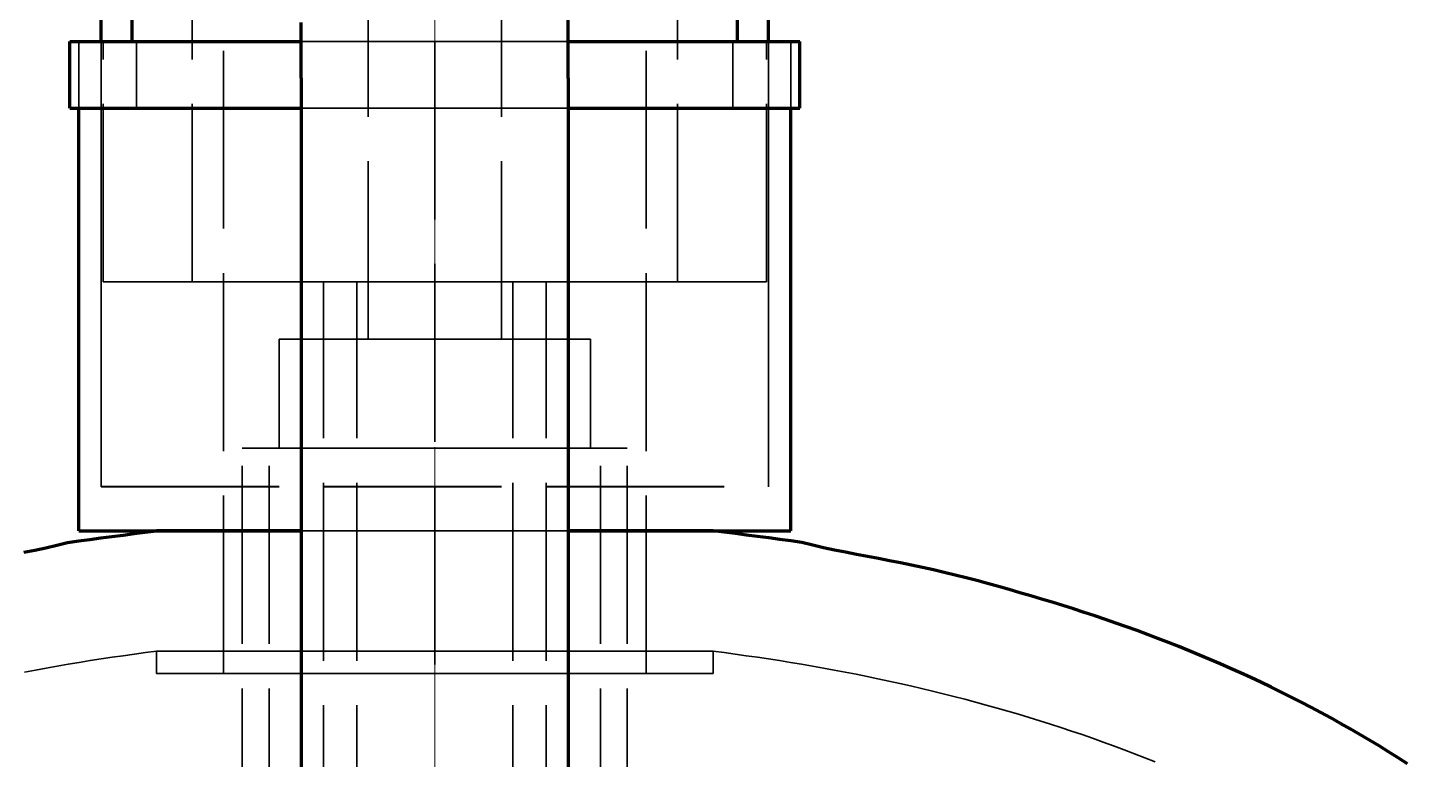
# Model space of a CAD drawing. Header units: millimetres. Extents: x 0 to 2382, y 0 to 420.
# Drawn here: x 315.34 to 346.35, y 329.43 to 345.88 of the extents above; entities that cross this region are included whole.
import ezdxf

# ---------------------------------------------------------------- set-up
doc = ezdxf.new("R2010")
doc.units = ezdxf.units.MM
doc.linetypes.add('IRAM-E-TRAZOS', pattern=[5, 4, -1])
doc.linetypes.add('IRAM-F-TRAZO-PUNTO', pattern=[20, 15, -2, 1, -2])
for name, color, linetype, lineweight in [('01-VISIBLE', 7, 'CONTINUOUS', 70), ('02-OCULTA', 4, 'IRAM-E-TRAZOS', 35), ('03-EJE', 1, 'IRAM-F-TRAZO-PUNTO', 18)]:
    doc.layers.add(name, color=color, linetype=linetype, lineweight=lineweight)

msp = doc.modelspace()

# ---------------------------------------------------------------- linework, layer by layer
at = {"layer": '01-VISIBLE'}
for p, q in [((317.695, 345.569), (317.695, 347.619)), ((331.295, 345.569), (331.295, 347.619)), ((316.995, 345.569), (316.995, 347.469)), ((331.995, 345.569), (331.995, 347.469)), ((316.295, 344.069), (316.295, 345.569)), ((332.695, 344.069), (332.695, 345.569)), ((321.495, 344.744), (321.495, 323.244)), ((327.495, 344.744), (327.495, 323.244)), ((316.495, 334.569), (316.495, 344.069)), ((332.495, 334.569), (332.495, 344.069)), ((318.24, 334.569), (318.24, 334.569)), ((330.75, 334.569), (330.75, 334.569))]:
    msp.add_line(p, q, dxfattribs=at)
for points in [[(327.495, 344.744), (327.495, 345.005), (327.495, 345.266), (327.495, 345.527), (327.495, 345.788), (327.495, 346.049), (327.495, 346.309), (327.495, 346.57), (327.495, 346.831), (327.495, 347.092), (327.495, 347.353), (327.495, 347.614), (327.495, 347.875), (327.495, 348.136), (327.495, 348.396), (327.495, 348.657), (327.495, 348.918), (327.495, 349.179), (327.495, 349.44), (327.495, 349.701), (327.495, 349.962), (327.495, 350.223), (327.495, 350.483), (327.495, 350.744)], [(321.495, 344.744), (321.495, 344.994), (321.495, 345.244), (321.495, 345.494), (321.495, 345.744), (321.495, 345.994)], [(316.295, 345.569), (316.555, 345.569), (316.815, 345.569), (317.075, 345.569), (317.335, 345.569), (317.595, 345.569), (317.855, 345.569), (318.115, 345.569), (318.375, 345.569), (318.635, 345.569), (318.895, 345.569), (319.155, 345.569), (319.415, 345.569), (319.675, 345.569), (319.935, 345.569), (320.195, 345.569), (320.455, 345.569), (320.715, 345.569), (320.975, 345.569), (321.235, 345.569), (321.495, 345.569)], [(327.495, 345.569), (327.755, 345.569), (328.015, 345.569), (328.275, 345.569), (328.535, 345.569), (328.795, 345.569), (329.055, 345.569), (329.315, 345.569), (329.575, 345.569), (329.835, 345.569), (330.095, 345.569), (330.355, 345.569), (330.615, 345.569), (330.875, 345.569), (331.135, 345.569), (331.395, 345.569), (331.655, 345.569), (331.915, 345.569), (332.175, 345.569), (332.435, 345.569), (332.695, 345.569)], [(316.295, 344.069), (316.555, 344.069), (316.815, 344.069), (317.075, 344.069), (317.335, 344.069), (317.595, 344.069), (317.855, 344.069), (318.115, 344.069), (318.375, 344.069), (318.635, 344.069), (318.895, 344.069), (319.155, 344.069), (319.415, 344.069), (319.675, 344.069), (319.935, 344.069), (320.195, 344.069), (320.455, 344.069), (320.715, 344.069), (320.975, 344.069), (321.235, 344.069), (321.495, 344.069)], [(327.495, 344.069), (327.755, 344.069), (328.015, 344.069), (328.275, 344.069), (328.535, 344.069), (328.795, 344.069), (329.055, 344.069), (329.315, 344.069), (329.575, 344.069), (329.835, 344.069), (330.095, 344.069), (330.355, 344.069), (330.615, 344.069), (330.875, 344.069), (331.135, 344.069), (331.395, 344.069), (331.655, 344.069), (331.915, 344.069), (332.175, 344.069), (332.435, 344.069), (332.695, 344.069)], [(315.264, 334.089), (315.511, 334.137), (315.758, 334.186), (316.001, 334.249), (316.245, 334.309), (316.493, 334.345), (316.743, 334.379), (316.992, 334.412), (317.242, 334.444), (317.491, 334.475), (317.741, 334.507), (317.99, 334.537), (318.24, 334.569)], [(316.495, 334.569), (316.745, 334.569), (316.995, 334.569), (317.245, 334.569), (317.495, 334.569), (317.745, 334.569), (317.995, 334.569), (318.245, 334.569), (318.495, 334.569), (318.745, 334.569), (318.995, 334.569), (319.245, 334.569), (319.495, 334.569), (319.745, 334.569), (319.995, 334.569), (320.245, 334.569), (320.495, 334.569), (320.745, 334.569), (320.995, 334.569), (321.245, 334.569), (321.495, 334.569)], [(321.495, 334.569), (321.245, 334.569), (320.994, 334.569), (320.744, 334.569), (320.493, 334.569), (320.243, 334.569), (319.993, 334.569), (319.742, 334.569), (319.492, 334.569), (319.242, 334.569), (318.991, 334.569), (318.741, 334.569), (318.49, 334.569), (318.24, 334.569)], [(330.75, 334.569), (330.5, 334.569), (330.249, 334.569), (329.999, 334.569), (329.748, 334.569), (329.498, 334.569), (329.248, 334.569), (328.997, 334.569), (328.747, 334.569), (328.497, 334.569), (328.246, 334.569), (327.996, 334.569), (327.745, 334.569), (327.495, 334.569)], [(327.495, 334.569), (327.758, 334.569), (328.021, 334.569), (328.284, 334.569), (328.548, 334.569), (328.811, 334.569), (329.074, 334.569), (329.337, 334.569), (329.6, 334.569), (329.863, 334.569), (330.127, 334.569), (330.39, 334.569), (330.653, 334.569), (330.916, 334.569), (331.179, 334.569), (331.442, 334.569), (331.706, 334.569), (331.969, 334.569), (332.232, 334.569), (332.495, 334.569)], [(346.349, 329.329), (346.138, 329.466), (345.925, 329.601), (345.712, 329.734), (345.497, 329.864), (345.281, 329.993), (345.063, 330.119), (344.845, 330.243), (344.625, 330.365), (344.404, 330.486), (344.182, 330.604), (343.959, 330.72), (343.735, 330.834), (343.51, 330.946), (343.284, 331.057), (343.057, 331.165), (342.829, 331.272), (342.6, 331.376), (342.371, 331.479), (342.141, 331.58), (341.91, 331.679), (341.678, 331.777), (341.445, 331.873), (341.212, 331.967), (340.979, 332.06), (340.744, 332.151), (340.509, 332.24), (340.273, 332.327), (340.037, 332.412), (339.799, 332.496), (339.562, 332.578), (339.323, 332.658), (339.084, 332.737), (338.845, 332.814), (338.605, 332.889), (338.365, 332.964), (338.124, 333.037), (337.884, 333.109), (337.642, 333.18), (337.401, 333.25), (337.159, 333.319), (336.917, 333.387), (336.674, 333.453), (336.431, 333.516), (336.187, 333.577), (335.942, 333.636), (335.697, 333.692), (335.452, 333.746), (335.206, 333.799), (334.959, 333.849), (334.713, 333.898), (334.466, 333.947), (334.219, 333.994), (333.972, 334.041), (333.725, 334.089), (333.478, 334.137), (333.232, 334.186), (332.989, 334.25), (332.745, 334.309), (332.496, 334.346), (332.247, 334.379), (331.997, 334.412), (331.748, 334.444), (331.499, 334.475), (331.249, 334.507), (330.999, 334.537), (330.75, 334.569)]]:
    msp.add_lwpolyline(points, dxfattribs=at)
at = {"layer": '02-OCULTA'}
for p, q in [((322.995, 338.878), (322.995, 354.228)), ((325.995, 338.878), (325.995, 354.228)), ((319.045, 345.569), (319.045, 347.619)), ((329.945, 345.569), (329.945, 347.619)), ((316.995, 347.465), (316.995, 335.561)), ((331.995, 347.465), (331.995, 335.561)), ((316.495, 344.069), (316.495, 345.569)), ((316.995, 335.569), (316.995, 345.569)), ((317.045, 340.169), (317.045, 345.569)), ((317.795, 344.069), (317.795, 345.569)), ((319.045, 340.169), (319.045, 345.569)), ((319.745, 331.364), (319.745, 345.569)), ((324.495, 345.569), (324.495, 331.364)), ((329.245, 331.364), (329.245, 345.569)), ((329.945, 340.169), (329.945, 345.569)), ((331.195, 344.069), (331.195, 345.569)), ((331.945, 340.169), (331.945, 345.569)), ((331.995, 335.569), (331.995, 345.569)), ((332.495, 344.069), (332.495, 345.569)), ((321.995, 151.651), (321.995, 340.169)), ((322.745, 151.651), (322.745, 340.169)), ((326.245, 151.651), (326.245, 340.169)), ((326.995, 151.651), (326.995, 340.169)), ((320.995, 336.428), (320.995, 338.878)), ((327.995, 336.428), (327.995, 338.878)), ((320.17, 322.028), (320.17, 336.428)), ((320.77, 322.028), (320.77, 336.428)), ((328.22, 322.028), (328.22, 336.428)), ((328.82, 322.028), (328.82, 336.428)), ((316.995, 335.569), (331.995, 335.569)), ((316.995, 335.561), (316.995, 335.569)), ((316.995, 335.561), (331.995, 335.561)), ((331.995, 335.561), (331.995, 335.569)), ((318.24, 331.364), (318.24, 331.864)), ((330.75, 331.364), (330.75, 331.864))]:
    msp.add_line(p, q, dxfattribs=at)
for points in [[(324.495, 345.569), (324.239, 345.569), (323.982, 345.569), (323.726, 345.569), (323.47, 345.569), (323.214, 345.569), (322.957, 345.569), (322.701, 345.569), (322.445, 345.569), (322.189, 345.569), (321.932, 345.569), (321.676, 345.569), (321.42, 345.569), (321.164, 345.569), (320.907, 345.569), (320.651, 345.569), (320.395, 345.569), (320.139, 345.569), (319.882, 345.569), (319.626, 345.569), (319.37, 345.569), (319.114, 345.569), (318.857, 345.569), (318.601, 345.569), (318.345, 345.569), (318.089, 345.569), (317.832, 345.569), (317.576, 345.569), (317.32, 345.569), (317.064, 345.569), (316.807, 345.569), (316.551, 345.569), (316.295, 345.569)], [(324.495, 345.569), (324.245, 345.569), (323.995, 345.569), (323.745, 345.569), (323.495, 345.569), (323.245, 345.569), (322.995, 345.569), (322.745, 345.569), (322.495, 345.569), (322.245, 345.569), (321.995, 345.569), (321.745, 345.569), (321.495, 345.569), (321.245, 345.569), (320.995, 345.569), (320.745, 345.569), (320.495, 345.569), (320.245, 345.569), (319.995, 345.569), (319.745, 345.569), (319.495, 345.569), (319.245, 345.569), (318.995, 345.569), (318.745, 345.569), (318.495, 345.569), (318.245, 345.569), (317.995, 345.569), (317.745, 345.569), (317.495, 345.569), (317.245, 345.569), (316.995, 345.569), (316.745, 345.569), (316.495, 345.569)], [(316.495, 345.569), (316.745, 345.569), (316.995, 345.569), (317.245, 345.569), (317.495, 345.569), (317.745, 345.569), (317.995, 345.569), (318.245, 345.569), (318.495, 345.569), (318.745, 345.569), (318.995, 345.569), (319.245, 345.569), (319.495, 345.569), (319.745, 345.569), (319.995, 345.569), (320.245, 345.569), (320.495, 345.569), (320.745, 345.569), (320.995, 345.569), (321.245, 345.569), (321.495, 345.569), (321.745, 345.569), (321.995, 345.569), (322.245, 345.569), (322.495, 345.569), (322.745, 345.569), (322.995, 345.569), (323.245, 345.569), (323.495, 345.569), (323.745, 345.569), (323.995, 345.569), (324.245, 345.569), (324.495, 345.569), (324.745, 345.569), (324.995, 345.569), (325.245, 345.569), (325.495, 345.569), (325.745, 345.569), (325.995, 345.569), (326.245, 345.569), (326.495, 345.569), (326.745, 345.569), (326.995, 345.569), (327.245, 345.569), (327.495, 345.569), (327.745, 345.569), (327.995, 345.569), (328.245, 345.569), (328.495, 345.569), (328.745, 345.569), (328.995, 345.569), (329.245, 345.569), (329.495, 345.569), (329.745, 345.569), (329.995, 345.569), (330.245, 345.569), (330.495, 345.569), (330.745, 345.569), (330.995, 345.569), (331.245, 345.569), (331.495, 345.569), (331.745, 345.569), (331.995, 345.569), (332.245, 345.569), (332.495, 345.569)], [(324.495, 345.569), (324.238, 345.569), (323.981, 345.569), (323.724, 345.569), (323.467, 345.569), (323.211, 345.569), (322.954, 345.569), (322.697, 345.569), (322.44, 345.569), (322.183, 345.569), (321.926, 345.569), (321.669, 345.569), (321.412, 345.569), (321.155, 345.569), (320.898, 345.569), (320.642, 345.569), (320.385, 345.569), (320.128, 345.569), (319.871, 345.569), (319.614, 345.569), (319.357, 345.569), (319.1, 345.569), (318.843, 345.569), (318.586, 345.569), (318.329, 345.569), (318.073, 345.569), (317.816, 345.569), (317.559, 345.569), (317.302, 345.569), (317.045, 345.569)], [(317.045, 345.569), (317.298, 345.569), (317.55, 345.569), (317.803, 345.569), (318.055, 345.569), (318.308, 345.569), (318.56, 345.569), (318.813, 345.569), (319.065, 345.569), (319.318, 345.569), (319.57, 345.569), (319.823, 345.569), (320.076, 345.569), (320.328, 345.569), (320.581, 345.569), (320.833, 345.569), (321.086, 345.569), (321.338, 345.569), (321.591, 345.569), (321.843, 345.569), (322.096, 345.569), (322.348, 345.569), (322.601, 345.569), (322.853, 345.569), (323.106, 345.569), (323.359, 345.569), (323.611, 345.569), (323.864, 345.569), (324.116, 345.569), (324.369, 345.569), (324.621, 345.569), (324.874, 345.569), (325.126, 345.569), (325.379, 345.569), (325.631, 345.569), (325.884, 345.569), (326.137, 345.569), (326.389, 345.569), (326.642, 345.569), (326.894, 345.569), (327.147, 345.569), (327.399, 345.569), (327.652, 345.569), (327.904, 345.569), (328.157, 345.569), (328.409, 345.569), (328.662, 345.569), (328.914, 345.569), (329.167, 345.569), (329.42, 345.569), (329.672, 345.569), (329.925, 345.569), (330.177, 345.569), (330.43, 345.569), (330.682, 345.569), (330.935, 345.569), (331.187, 345.569), (331.44, 345.569), (331.692, 345.569), (331.945, 345.569)], [(324.495, 345.569), (324.243, 345.569), (323.991, 345.569), (323.739, 345.569), (323.488, 345.569), (323.236, 345.569), (322.984, 345.569), (322.732, 345.569), (322.48, 345.569), (322.228, 345.569), (321.976, 345.569), (321.725, 345.569), (321.473, 345.569), (321.221, 345.569), (320.969, 345.569), (320.717, 345.569), (320.465, 345.569), (320.214, 345.569), (319.962, 345.569), (319.71, 345.569), (319.458, 345.569), (319.206, 345.569), (318.954, 345.569), (318.702, 345.569), (318.451, 345.569), (318.199, 345.569), (317.947, 345.569), (317.695, 345.569)], [(317.695, 345.569), (317.947, 345.569), (318.199, 345.569), (318.451, 345.569), (318.702, 345.569), (318.954, 345.569), (319.206, 345.569), (319.458, 345.569), (319.71, 345.569), (319.962, 345.569), (320.214, 345.569), (320.465, 345.569), (320.717, 345.569), (320.969, 345.569), (321.221, 345.569), (321.473, 345.569), (321.725, 345.569), (321.976, 345.569), (322.228, 345.569), (322.48, 345.569), (322.732, 345.569), (322.984, 345.569), (323.236, 345.569), (323.488, 345.569), (323.739, 345.569), (323.991, 345.569), (324.243, 345.569), (324.495, 345.569), (324.747, 345.569), (324.999, 345.569), (325.251, 345.569), (325.502, 345.569), (325.754, 345.569), (326.006, 345.569), (326.258, 345.569), (326.51, 345.569), (326.762, 345.569), (327.014, 345.569), (327.265, 345.569), (327.517, 345.569), (327.769, 345.569), (328.021, 345.569), (328.273, 345.569), (328.525, 345.569), (328.776, 345.569), (329.028, 345.569), (329.28, 345.569), (329.532, 345.569), (329.784, 345.569), (330.036, 345.569), (330.288, 345.569), (330.539, 345.569), (330.791, 345.569), (331.043, 345.569), (331.295, 345.569)], [(324.495, 345.569), (324.237, 345.569), (323.98, 345.569), (323.722, 345.569), (323.464, 345.569), (323.207, 345.569), (322.949, 345.569), (322.691, 345.569), (322.433, 345.569), (322.176, 345.569), (321.918, 345.569), (321.66, 345.569), (321.403, 345.569), (321.145, 345.569), (320.887, 345.569), (320.63, 345.569), (320.372, 345.569), (320.114, 345.569), (319.857, 345.569), (319.599, 345.569), (319.341, 345.569), (319.083, 345.569), (318.826, 345.569), (318.568, 345.569), (318.31, 345.569), (318.053, 345.569), (317.795, 345.569)], [(317.795, 345.569), (318.048, 345.569), (318.301, 345.569), (318.553, 345.569), (318.806, 345.569), (319.059, 345.569), (319.312, 345.569), (319.565, 345.569), (319.818, 345.569), (320.07, 345.569), (320.323, 345.569), (320.576, 345.569), (320.829, 345.569), (321.082, 345.569), (321.335, 345.569), (321.587, 345.569), (321.84, 345.569), (322.093, 345.569), (322.346, 345.569), (322.599, 345.569), (322.852, 345.569), (323.104, 345.569), (323.357, 345.569), (323.61, 345.569), (323.863, 345.569), (324.116, 345.569), (324.369, 345.569), (324.621, 345.569), (324.874, 345.569), (325.127, 345.569), (325.38, 345.569), (325.633, 345.569), (325.886, 345.569), (326.138, 345.569), (326.391, 345.569), (326.644, 345.569), (326.897, 345.569), (327.15, 345.569), (327.403, 345.569), (327.655, 345.569), (327.908, 345.569), (328.161, 345.569), (328.414, 345.569), (328.667, 345.569), (328.92, 345.569), (329.172, 345.569), (329.425, 345.569), (329.678, 345.569), (329.931, 345.569), (330.184, 345.569), (330.437, 345.569), (330.689, 345.569), (330.942, 345.569), (331.195, 345.569)], [(324.495, 345.569), (324.235, 345.569), (323.976, 345.569), (323.716, 345.569), (323.457, 345.569), (323.197, 345.569), (322.938, 345.569), (322.678, 345.569), (322.419, 345.569), (322.159, 345.569), (321.9, 345.569), (321.64, 345.569), (321.381, 345.569), (321.121, 345.569), (320.862, 345.569), (320.602, 345.569), (320.343, 345.569), (320.083, 345.569), (319.824, 345.569), (319.564, 345.569), (319.305, 345.569), (319.045, 345.569)], [(319.045, 345.569), (319.298, 345.569), (319.552, 345.569), (319.805, 345.569), (320.059, 345.569), (320.312, 345.569), (320.566, 345.569), (320.819, 345.569), (321.073, 345.569), (321.326, 345.569), (321.58, 345.569), (321.833, 345.569), (322.087, 345.569), (322.34, 345.569), (322.594, 345.569), (322.847, 345.569), (323.101, 345.569), (323.354, 345.569), (323.608, 345.569), (323.861, 345.569), (324.115, 345.569), (324.368, 345.569), (324.622, 345.569), (324.875, 345.569), (325.129, 345.569), (325.382, 345.569), (325.636, 345.569), (325.889, 345.569), (326.143, 345.569), (326.396, 345.569), (326.65, 345.569), (326.903, 345.569), (327.157, 345.569), (327.41, 345.569), (327.664, 345.569), (327.917, 345.569), (328.171, 345.569), (328.424, 345.569), (328.678, 345.569), (328.931, 345.569), (329.185, 345.569), (329.438, 345.569), (329.692, 345.569), (329.945, 345.569)], [(324.495, 345.569), (324.235, 345.569), (323.976, 345.569), (323.716, 345.569), (323.457, 345.569), (323.197, 345.569), (322.938, 345.569), (322.678, 345.569), (322.419, 345.569), (322.159, 345.569), (321.9, 345.569), (321.64, 345.569), (321.381, 345.569), (321.121, 345.569), (320.862, 345.569), (320.602, 345.569), (320.343, 345.569), (320.083, 345.569), (319.824, 345.569), (319.564, 345.569), (319.305, 345.569), (319.045, 345.569)], [(319.045, 345.569), (319.298, 345.569), (319.552, 345.569), (319.805, 345.569), (320.059, 345.569), (320.312, 345.569), (320.566, 345.569), (320.819, 345.569), (321.073, 345.569), (321.326, 345.569), (321.58, 345.569), (321.833, 345.569), (322.087, 345.569), (322.34, 345.569), (322.594, 345.569), (322.847, 345.569), (323.101, 345.569), (323.354, 345.569), (323.608, 345.569), (323.861, 345.569), (324.115, 345.569), (324.368, 345.569), (324.622, 345.569), (324.875, 345.569), (325.129, 345.569), (325.382, 345.569), (325.636, 345.569), (325.889, 345.569), (326.143, 345.569), (326.396, 345.569), (326.65, 345.569), (326.903, 345.569), (327.157, 345.569), (327.41, 345.569), (327.664, 345.569), (327.917, 345.569), (328.171, 345.569), (328.424, 345.569), (328.678, 345.569), (328.931, 345.569), (329.185, 345.569), (329.438, 345.569), (329.692, 345.569), (329.945, 345.569)], [(324.495, 345.569), (324.245, 345.569), (323.995, 345.569), (323.745, 345.569), (323.495, 345.569), (323.245, 345.569), (322.995, 345.569), (322.745, 345.569), (322.495, 345.569), (322.245, 345.569), (321.995, 345.569), (321.745, 345.569), (321.495, 345.569), (321.245, 345.569), (320.995, 345.569), (320.745, 345.569), (320.495, 345.569), (320.245, 345.569), (319.995, 345.569), (319.745, 345.569)], [(319.745, 345.569), (319.995, 345.569), (320.245, 345.569), (320.495, 345.569), (320.745, 345.569), (320.995, 345.569), (321.245, 345.569), (321.495, 345.569), (321.745, 345.569), (321.995, 345.569), (322.245, 345.569), (322.495, 345.569), (322.745, 345.569), (322.995, 345.569), (323.245, 345.569), (323.495, 345.569), (323.745, 345.569), (323.995, 345.569), (324.245, 345.569), (324.495, 345.569), (324.745, 345.569), (324.995, 345.569), (325.245, 345.569), (325.495, 345.569), (325.745, 345.569), (325.995, 345.569), (326.245, 345.569), (326.495, 345.569), (326.745, 345.569), (326.995, 345.569), (327.245, 345.569), (327.495, 345.569), (327.745, 345.569), (327.995, 345.569), (328.245, 345.569), (328.495, 345.569), (328.745, 345.569), (328.995, 345.569), (329.245, 345.569)], [(321.495, 345.569), (321.756, 345.569), (322.017, 345.569), (322.278, 345.569), (322.538, 345.569), (322.799, 345.569), (323.06, 345.569), (323.321, 345.569), (323.582, 345.569), (323.843, 345.569), (324.104, 345.569), (324.365, 345.569), (324.625, 345.569), (324.886, 345.569), (325.147, 345.569), (325.408, 345.569), (325.669, 345.569), (325.93, 345.569), (326.191, 345.569), (326.452, 345.569), (326.712, 345.569), (326.973, 345.569), (327.234, 345.569), (327.495, 345.569)], [(332.495, 345.569), (332.237, 345.569), (331.979, 345.569), (331.721, 345.569), (331.463, 345.569), (331.205, 345.569), (330.947, 345.569), (330.689, 345.569), (330.43, 345.569), (330.172, 345.569), (329.914, 345.569), (329.656, 345.569), (329.398, 345.569), (329.14, 345.569), (328.882, 345.569), (328.624, 345.569), (328.366, 345.569), (328.108, 345.569), (327.85, 345.569), (327.592, 345.569), (327.334, 345.569), (327.076, 345.569), (326.818, 345.569), (326.56, 345.569), (326.301, 345.569), (326.043, 345.569), (325.785, 345.569), (325.527, 345.569), (325.269, 345.569), (325.011, 345.569), (324.753, 345.569), (324.495, 345.569)], [(329.245, 345.569), (328.995, 345.569), (328.745, 345.569), (328.495, 345.569), (328.245, 345.569), (327.995, 345.569), (327.745, 345.569), (327.495, 345.569), (327.245, 345.569), (326.995, 345.569), (326.745, 345.569), (326.495, 345.569), (326.245, 345.569), (325.995, 345.569), (325.745, 345.569), (325.495, 345.569), (325.245, 345.569), (324.995, 345.569), (324.745, 345.569), (324.495, 345.569)], [(331.945, 345.569), (331.688, 345.569), (331.431, 345.569), (331.174, 345.569), (330.917, 345.569), (330.661, 345.569), (330.404, 345.569), (330.147, 345.569), (329.89, 345.569), (329.633, 345.569), (329.376, 345.569), (329.119, 345.569), (328.862, 345.569), (328.605, 345.569), (328.348, 345.569), (328.092, 345.569), (327.835, 345.569), (327.578, 345.569), (327.321, 345.569), (327.064, 345.569), (326.807, 345.569), (326.55, 345.569), (326.293, 345.569), (326.036, 345.569), (325.779, 345.569), (325.523, 345.569), (325.266, 345.569), (325.009, 345.569), (324.752, 345.569), (324.495, 345.569)], [(329.945, 345.569), (329.685, 345.569), (329.426, 345.569), (329.166, 345.569), (328.907, 345.569), (328.647, 345.569), (328.388, 345.569), (328.128, 345.569), (327.869, 345.569), (327.609, 345.569), (327.35, 345.569), (327.09, 345.569), (326.831, 345.569), (326.571, 345.569), (326.312, 345.569), (326.052, 345.569), (325.793, 345.569), (325.533, 345.569), (325.274, 345.569), (325.014, 345.569), (324.755, 345.569), (324.495, 345.569)], [(331.295, 345.569), (331.043, 345.569), (330.791, 345.569), (330.539, 345.569), (330.288, 345.569), (330.036, 345.569), (329.784, 345.569), (329.532, 345.569), (329.28, 345.569), (329.028, 345.569), (328.776, 345.569), (328.525, 345.569), (328.273, 345.569), (328.021, 345.569), (327.769, 345.569), (327.517, 345.569), (327.265, 345.569), (327.014, 345.569), (326.762, 345.569), (326.51, 345.569), (326.258, 345.569), (326.006, 345.569), (325.754, 345.569), (325.502, 345.569), (325.251, 345.569), (324.999, 345.569), (324.747, 345.569), (324.495, 345.569)], [(329.945, 345.569), (329.685, 345.569), (329.426, 345.569), (329.166, 345.569), (328.907, 345.569), (328.647, 345.569), (328.388, 345.569), (328.128, 345.569), (327.869, 345.569), (327.609, 345.569), (327.35, 345.569), (327.09, 345.569), (326.831, 345.569), (326.571, 345.569), (326.312, 345.569), (326.052, 345.569), (325.793, 345.569), (325.533, 345.569), (325.274, 345.569), (325.014, 345.569), (324.755, 345.569), (324.495, 345.569)], [(332.695, 345.569), (332.439, 345.569), (332.182, 345.569), (331.926, 345.569), (331.67, 345.569), (331.414, 345.569), (331.157, 345.569), (330.901, 345.569), (330.645, 345.569), (330.389, 345.569), (330.132, 345.569), (329.876, 345.569), (329.62, 345.569), (329.364, 345.569), (329.107, 345.569), (328.851, 345.569), (328.595, 345.569), (328.339, 345.569), (328.082, 345.569), (327.826, 345.569), (327.57, 345.569), (327.314, 345.569), (327.057, 345.569), (326.801, 345.569), (326.545, 345.569), (326.289, 345.569), (326.032, 345.569), (325.776, 345.569), (325.52, 345.569), (325.264, 345.569), (325.007, 345.569), (324.751, 345.569), (324.495, 345.569)], [(331.195, 345.569), (330.937, 345.569), (330.68, 345.569), (330.422, 345.569), (330.164, 345.569), (329.907, 345.569), (329.649, 345.569), (329.391, 345.569), (329.133, 345.569), (328.876, 345.569), (328.618, 345.569), (328.36, 345.569), (328.103, 345.569), (327.845, 345.569), (327.587, 345.569), (327.33, 345.569), (327.072, 345.569), (326.814, 345.569), (326.557, 345.569), (326.299, 345.569), (326.041, 345.569), (325.783, 345.569), (325.526, 345.569), (325.268, 345.569), (325.01, 345.569), (324.753, 345.569), (324.495, 345.569)], [(324.495, 344.069), (324.239, 344.069), (323.982, 344.069), (323.726, 344.069), (323.47, 344.069), (323.214, 344.069), (322.957, 344.069), (322.701, 344.069), (322.445, 344.069), (322.189, 344.069), (321.932, 344.069), (321.676, 344.069), (321.42, 344.069), (321.164, 344.069), (320.907, 344.069), (320.651, 344.069), (320.395, 344.069), (320.139, 344.069), (319.882, 344.069), (319.626, 344.069), (319.37, 344.069), (319.114, 344.069), (318.857, 344.069), (318.601, 344.069), (318.345, 344.069), (318.089, 344.069), (317.832, 344.069), (317.576, 344.069), (317.32, 344.069), (317.064, 344.069), (316.807, 344.069), (316.551, 344.069), (316.295, 344.069)], [(324.495, 344.069), (324.237, 344.069), (323.98, 344.069), (323.722, 344.069), (323.464, 344.069), (323.207, 344.069), (322.949, 344.069), (322.691, 344.069), (322.433, 344.069), (322.176, 344.069), (321.918, 344.069), (321.66, 344.069), (321.403, 344.069), (321.145, 344.069), (320.887, 344.069), (320.63, 344.069), (320.372, 344.069), (320.114, 344.069), (319.857, 344.069), (319.599, 344.069), (319.341, 344.069), (319.083, 344.069), (318.826, 344.069), (318.568, 344.069), (318.31, 344.069), (318.053, 344.069), (317.795, 344.069)], [(317.795, 344.069), (318.048, 344.069), (318.301, 344.069), (318.553, 344.069), (318.806, 344.069), (319.059, 344.069), (319.312, 344.069), (319.565, 344.069), (319.818, 344.069), (320.07, 344.069), (320.323, 344.069), (320.576, 344.069), (320.829, 344.069), (321.082, 344.069), (321.335, 344.069), (321.587, 344.069), (321.84, 344.069), (322.093, 344.069), (322.346, 344.069), (322.599, 344.069), (322.852, 344.069), (323.104, 344.069), (323.357, 344.069), (323.61, 344.069), (323.863, 344.069), (324.116, 344.069), (324.369, 344.069), (324.621, 344.069), (324.874, 344.069), (325.127, 344.069), (325.38, 344.069), (325.633, 344.069), (325.886, 344.069), (326.138, 344.069), (326.391, 344.069), (326.644, 344.069), (326.897, 344.069), (327.15, 344.069), (327.403, 344.069), (327.655, 344.069), (327.908, 344.069), (328.161, 344.069), (328.414, 344.069), (328.667, 344.069), (328.92, 344.069), (329.172, 344.069), (329.425, 344.069), (329.678, 344.069), (329.931, 344.069), (330.184, 344.069), (330.437, 344.069), (330.689, 344.069), (330.942, 344.069), (331.195, 344.069)], [(321.495, 344.069), (321.756, 344.069), (322.017, 344.069), (322.278, 344.069), (322.538, 344.069), (322.799, 344.069), (323.06, 344.069), (323.321, 344.069), (323.582, 344.069), (323.843, 344.069), (324.104, 344.069), (324.365, 344.069), (324.625, 344.069), (324.886, 344.069), (325.147, 344.069), (325.408, 344.069), (325.669, 344.069), (325.93, 344.069), (326.191, 344.069), (326.452, 344.069), (326.712, 344.069), (326.973, 344.069), (327.234, 344.069), (327.495, 344.069)], [(332.695, 344.069), (332.439, 344.069), (332.182, 344.069), (331.926, 344.069), (331.67, 344.069), (331.414, 344.069), (331.157, 344.069), (330.901, 344.069), (330.645, 344.069), (330.389, 344.069), (330.132, 344.069), (329.876, 344.069), (329.62, 344.069), (329.364, 344.069), (329.107, 344.069), (328.851, 344.069), (328.595, 344.069), (328.339, 344.069), (328.082, 344.069), (327.826, 344.069), (327.57, 344.069), (327.314, 344.069), (327.057, 344.069), (326.801, 344.069), (326.545, 344.069), (326.289, 344.069), (326.032, 344.069), (325.776, 344.069), (325.52, 344.069), (325.264, 344.069), (325.007, 344.069), (324.751, 344.069), (324.495, 344.069)], [(331.195, 344.069), (330.937, 344.069), (330.68, 344.069), (330.422, 344.069), (330.164, 344.069), (329.907, 344.069), (329.649, 344.069), (329.391, 344.069), (329.133, 344.069), (328.876, 344.069), (328.618, 344.069), (328.36, 344.069), (328.103, 344.069), (327.845, 344.069), (327.587, 344.069), (327.33, 344.069), (327.072, 344.069), (326.814, 344.069), (326.557, 344.069), (326.299, 344.069), (326.041, 344.069), (325.783, 344.069), (325.526, 344.069), (325.268, 344.069), (325.01, 344.069), (324.753, 344.069), (324.495, 344.069)], [(324.495, 340.169), (324.238, 340.169), (323.981, 340.169), (323.724, 340.169), (323.467, 340.169), (323.211, 340.169), (322.954, 340.169), (322.697, 340.169), (322.44, 340.169), (322.183, 340.169), (321.926, 340.169), (321.669, 340.169), (321.412, 340.169), (321.155, 340.169), (320.898, 340.169), (320.642, 340.169), (320.385, 340.169), (320.128, 340.169), (319.871, 340.169), (319.614, 340.169), (319.357, 340.169), (319.1, 340.169), (318.843, 340.169), (318.586, 340.169), (318.329, 340.169), (318.073, 340.169), (317.816, 340.169), (317.559, 340.169), (317.302, 340.169), (317.045, 340.169)], [(317.045, 340.169), (317.298, 340.169), (317.55, 340.169), (317.803, 340.169), (318.055, 340.169), (318.308, 340.169), (318.56, 340.169), (318.813, 340.169), (319.065, 340.169), (319.318, 340.169), (319.57, 340.169), (319.823, 340.169), (320.076, 340.169), (320.328, 340.169), (320.581, 340.169), (320.833, 340.169), (321.086, 340.169), (321.338, 340.169), (321.591, 340.169), (321.843, 340.169), (322.096, 340.169), (322.348, 340.169), (322.601, 340.169), (322.853, 340.169), (323.106, 340.169), (323.359, 340.169), (323.611, 340.169), (323.864, 340.169), (324.116, 340.169), (324.369, 340.169), (324.621, 340.169), (324.874, 340.169), (325.126, 340.169), (325.379, 340.169), (325.631, 340.169), (325.884, 340.169), (326.137, 340.169), (326.389, 340.169), (326.642, 340.169), (326.894, 340.169), (327.147, 340.169), (327.399, 340.169), (327.652, 340.169), (327.904, 340.169), (328.157, 340.169), (328.409, 340.169), (328.662, 340.169), (328.914, 340.169), (329.167, 340.169), (329.42, 340.169), (329.672, 340.169), (329.925, 340.169), (330.177, 340.169), (330.43, 340.169), (330.682, 340.169), (330.935, 340.169), (331.187, 340.169), (331.44, 340.169), (331.692, 340.169), (331.945, 340.169)], [(324.495, 340.169), (324.235, 340.169), (323.976, 340.169), (323.716, 340.169), (323.457, 340.169), (323.197, 340.169), (322.938, 340.169), (322.678, 340.169), (322.419, 340.169), (322.159, 340.169), (321.9, 340.169), (321.64, 340.169), (321.381, 340.169), (321.121, 340.169), (320.862, 340.169), (320.602, 340.169), (320.343, 340.169), (320.083, 340.169), (319.824, 340.169), (319.564, 340.169), (319.305, 340.169), (319.045, 340.169)], [(319.045, 340.169), (319.298, 340.169), (319.552, 340.169), (319.805, 340.169), (320.059, 340.169), (320.312, 340.169), (320.566, 340.169), (320.819, 340.169), (321.073, 340.169), (321.326, 340.169), (321.58, 340.169), (321.833, 340.169), (322.087, 340.169), (322.34, 340.169), (322.594, 340.169), (322.847, 340.169), (323.101, 340.169), (323.354, 340.169), (323.608, 340.169), (323.861, 340.169), (324.115, 340.169), (324.368, 340.169), (324.622, 340.169), (324.875, 340.169), (325.129, 340.169), (325.382, 340.169), (325.636, 340.169), (325.889, 340.169), (326.143, 340.169), (326.396, 340.169), (326.65, 340.169), (326.903, 340.169), (327.157, 340.169), (327.41, 340.169), (327.664, 340.169), (327.917, 340.169), (328.171, 340.169), (328.424, 340.169), (328.678, 340.169), (328.931, 340.169), (329.185, 340.169), (329.438, 340.169), (329.692, 340.169), (329.945, 340.169)], [(324.495, 340.169), (324.245, 340.169), (323.995, 340.169), (323.745, 340.169), (323.495, 340.169), (323.245, 340.169), (322.995, 340.169), (322.745, 340.169), (322.495, 340.169), (322.245, 340.169), (321.995, 340.169)], [(321.995, 340.169), (322.245, 340.169), (322.495, 340.169), (322.745, 340.169), (322.995, 340.169), (323.245, 340.169), (323.495, 340.169), (323.745, 340.169), (323.995, 340.169), (324.245, 340.169), (324.495, 340.169), (324.745, 340.169), (324.995, 340.169), (325.245, 340.169), (325.495, 340.169), (325.745, 340.169), (325.995, 340.169), (326.245, 340.169), (326.495, 340.169), (326.745, 340.169), (326.995, 340.169)], [(324.495, 340.169), (324.245, 340.169), (323.995, 340.169), (323.745, 340.169), (323.495, 340.169), (323.245, 340.169), (322.995, 340.169), (322.745, 340.169)], [(322.745, 340.169), (322.995, 340.169), (323.245, 340.169), (323.495, 340.169), (323.745, 340.169), (323.995, 340.169), (324.245, 340.169), (324.495, 340.169), (324.745, 340.169), (324.995, 340.169), (325.245, 340.169), (325.495, 340.169), (325.745, 340.169), (325.995, 340.169), (326.245, 340.169)], [(331.945, 340.169), (331.688, 340.169), (331.431, 340.169), (331.174, 340.169), (330.917, 340.169), (330.661, 340.169), (330.404, 340.169), (330.147, 340.169), (329.89, 340.169), (329.633, 340.169), (329.376, 340.169), (329.119, 340.169), (328.862, 340.169), (328.605, 340.169), (328.348, 340.169), (328.092, 340.169), (327.835, 340.169), (327.578, 340.169), (327.321, 340.169), (327.064, 340.169), (326.807, 340.169), (326.55, 340.169), (326.293, 340.169), (326.036, 340.169), (325.779, 340.169), (325.523, 340.169), (325.266, 340.169), (325.009, 340.169), (324.752, 340.169), (324.495, 340.169)], [(329.945, 340.169), (329.685, 340.169), (329.426, 340.169), (329.166, 340.169), (328.907, 340.169), (328.647, 340.169), (328.388, 340.169), (328.128, 340.169), (327.869, 340.169), (327.609, 340.169), (327.35, 340.169), (327.09, 340.169), (326.831, 340.169), (326.571, 340.169), (326.312, 340.169), (326.052, 340.169), (325.793, 340.169), (325.533, 340.169), (325.274, 340.169), (325.014, 340.169), (324.755, 340.169), (324.495, 340.169)], [(326.995, 340.169), (326.745, 340.169), (326.495, 340.169), (326.245, 340.169), (325.995, 340.169), (325.745, 340.169), (325.495, 340.169), (325.245, 340.169), (324.995, 340.169), (324.745, 340.169), (324.495, 340.169)], [(326.245, 340.169), (325.953, 340.169), (325.662, 340.169), (325.37, 340.169), (325.078, 340.169), (324.787, 340.169), (324.495, 340.169)], [(324.495, 338.878), (324.245, 338.878), (323.995, 338.878), (323.745, 338.878), (323.495, 338.878), (323.245, 338.878), (322.995, 338.878), (322.745, 338.878), (322.495, 338.878), (322.245, 338.878), (321.995, 338.878), (321.745, 338.878), (321.495, 338.878), (321.245, 338.878), (320.995, 338.878)], [(320.995, 338.878), (321.245, 338.878), (321.495, 338.878), (321.745, 338.878), (321.995, 338.878), (322.245, 338.878), (322.495, 338.878), (322.745, 338.878), (322.995, 338.878), (323.245, 338.878), (323.495, 338.878), (323.745, 338.878), (323.995, 338.878), (324.245, 338.878), (324.495, 338.878), (324.745, 338.878), (324.995, 338.878), (325.245, 338.878), (325.495, 338.878), (325.745, 338.878), (325.995, 338.878), (326.245, 338.878), (326.495, 338.878), (326.745, 338.878), (326.995, 338.878), (327.245, 338.878), (327.495, 338.878), (327.745, 338.878), (327.995, 338.878)], [(324.495, 338.878), (324.245, 338.878), (323.995, 338.878), (323.745, 338.878), (323.495, 338.878), (323.245, 338.878), (322.995, 338.878)], [(322.995, 338.878), (323.245, 338.878), (323.495, 338.878), (323.745, 338.878), (323.995, 338.878), (324.245, 338.878), (324.495, 338.878), (324.745, 338.878), (324.995, 338.878), (325.245, 338.878), (325.495, 338.878), (325.745, 338.878), (325.995, 338.878)], [(327.995, 338.878), (327.726, 338.878), (327.457, 338.878), (327.187, 338.878), (326.918, 338.878), (326.649, 338.878), (326.38, 338.878), (326.11, 338.878), (325.841, 338.878), (325.572, 338.878), (325.303, 338.878), (325.033, 338.878), (324.764, 338.878), (324.495, 338.878)], [(325.995, 338.878), (325.745, 338.878), (325.495, 338.878), (325.245, 338.878), (324.995, 338.878), (324.745, 338.878), (324.495, 338.878)], [(324.495, 336.428), (324.241, 336.428), (323.986, 336.428), (323.732, 336.428), (323.477, 336.428), (323.223, 336.428), (322.969, 336.428), (322.714, 336.428), (322.46, 336.428), (322.205, 336.428), (321.951, 336.428), (321.696, 336.428), (321.442, 336.428), (321.188, 336.428), (320.933, 336.428), (320.679, 336.428), (320.424, 336.428), (320.17, 336.428)], [(320.17, 336.428), (320.424, 336.428), (320.679, 336.428), (320.933, 336.428), (321.188, 336.428), (321.442, 336.428), (321.696, 336.428), (321.951, 336.428), (322.205, 336.428), (322.46, 336.428), (322.714, 336.428), (322.969, 336.428), (323.223, 336.428), (323.477, 336.428), (323.732, 336.428), (323.986, 336.428), (324.241, 336.428), (324.495, 336.428), (324.749, 336.428), (325.004, 336.428), (325.258, 336.428), (325.513, 336.428), (325.767, 336.428), (326.021, 336.428), (326.276, 336.428), (326.53, 336.428), (326.785, 336.428), (327.039, 336.428), (327.294, 336.428), (327.548, 336.428), (327.802, 336.428), (328.057, 336.428), (328.311, 336.428), (328.566, 336.428), (328.82, 336.428)], [(324.495, 336.428), (324.229, 336.428), (323.963, 336.428), (323.697, 336.428), (323.431, 336.428), (323.165, 336.428), (322.899, 336.428), (322.632, 336.428), (322.366, 336.428), (322.1, 336.428), (321.834, 336.428), (321.568, 336.428), (321.302, 336.428), (321.036, 336.428), (320.77, 336.428)], [(320.77, 336.428), (321.027, 336.428), (321.284, 336.428), (321.541, 336.428), (321.798, 336.428), (322.054, 336.428), (322.311, 336.428), (322.568, 336.428), (322.825, 336.428), (323.082, 336.428), (323.339, 336.428), (323.596, 336.428), (323.853, 336.428), (324.11, 336.428), (324.367, 336.428), (324.623, 336.428), (324.88, 336.428), (325.137, 336.428), (325.394, 336.428), (325.651, 336.428), (325.908, 336.428), (326.165, 336.428), (326.422, 336.428), (326.679, 336.428), (326.936, 336.428), (327.192, 336.428), (327.449, 336.428), (327.706, 336.428), (327.963, 336.428), (328.22, 336.428)], [(324.495, 336.428), (324.245, 336.428), (323.995, 336.428), (323.745, 336.428), (323.495, 336.428), (323.245, 336.428), (322.995, 336.428), (322.745, 336.428), (322.495, 336.428), (322.245, 336.428), (321.995, 336.428), (321.745, 336.428), (321.495, 336.428), (321.245, 336.428), (320.995, 336.428)], [(320.995, 336.428), (321.245, 336.428), (321.495, 336.428), (321.745, 336.428), (321.995, 336.428), (322.245, 336.428), (322.495, 336.428), (322.745, 336.428), (322.995, 336.428), (323.245, 336.428), (323.495, 336.428), (323.745, 336.428), (323.995, 336.428), (324.245, 336.428), (324.495, 336.428), (324.745, 336.428), (324.995, 336.428), (325.245, 336.428), (325.495, 336.428), (325.745, 336.428), (325.995, 336.428), (326.245, 336.428), (326.495, 336.428), (326.745, 336.428), (326.995, 336.428), (327.245, 336.428), (327.495, 336.428), (327.745, 336.428), (327.995, 336.428)], [(327.995, 336.428), (327.726, 336.428), (327.457, 336.428), (327.187, 336.428), (326.918, 336.428), (326.649, 336.428), (326.38, 336.428), (326.11, 336.428), (325.841, 336.428), (325.572, 336.428), (325.303, 336.428), (325.033, 336.428), (324.764, 336.428), (324.495, 336.428)], [(328.82, 336.428), (328.566, 336.428), (328.311, 336.428), (328.057, 336.428), (327.802, 336.428), (327.548, 336.428), (327.294, 336.428), (327.039, 336.428), (326.785, 336.428), (326.53, 336.428), (326.276, 336.428), (326.021, 336.428), (325.767, 336.428), (325.513, 336.428), (325.258, 336.428), (325.004, 336.428), (324.749, 336.428), (324.495, 336.428)], [(328.22, 336.428), (327.954, 336.428), (327.688, 336.428), (327.422, 336.428), (327.156, 336.428), (326.89, 336.428), (326.624, 336.428), (326.357, 336.428), (326.091, 336.428), (325.825, 336.428), (325.559, 336.428), (325.293, 336.428), (325.027, 336.428), (324.761, 336.428), (324.495, 336.428)], [(324.495, 334.569), (324.245, 334.569), (323.995, 334.569), (323.745, 334.569), (323.495, 334.569), (323.245, 334.569), (322.995, 334.569), (322.745, 334.569), (322.495, 334.569), (322.245, 334.569), (321.995, 334.569), (321.745, 334.569), (321.495, 334.569), (321.245, 334.569), (320.995, 334.569), (320.745, 334.569), (320.495, 334.569), (320.245, 334.569), (319.995, 334.569), (319.745, 334.569), (319.495, 334.569), (319.245, 334.569), (318.995, 334.569), (318.745, 334.569), (318.495, 334.569), (318.245, 334.569), (317.995, 334.569), (317.745, 334.569), (317.495, 334.569), (317.245, 334.569), (316.995, 334.569), (316.745, 334.569), (316.495, 334.569)], [(318.24, 334.569), (318.49, 334.569), (318.74, 334.569), (318.991, 334.569), (319.241, 334.569), (319.491, 334.569), (319.741, 334.569), (319.991, 334.569), (320.242, 334.569), (320.492, 334.569), (320.742, 334.569), (320.992, 334.569), (321.242, 334.569), (321.493, 334.569), (321.743, 334.569), (321.993, 334.569), (322.243, 334.569), (322.493, 334.569), (322.744, 334.569), (322.994, 334.569), (323.244, 334.569), (323.494, 334.569), (323.744, 334.569), (323.995, 334.569), (324.245, 334.569), (324.495, 334.569)], [(324.495, 334.569), (324.245, 334.569), (323.995, 334.569), (323.744, 334.569), (323.494, 334.569), (323.244, 334.569), (322.994, 334.569), (322.744, 334.569), (322.493, 334.569), (322.243, 334.569), (321.993, 334.569), (321.743, 334.569), (321.493, 334.569), (321.242, 334.569), (320.992, 334.569), (320.742, 334.569), (320.492, 334.569), (320.242, 334.569), (319.991, 334.569), (319.741, 334.569), (319.491, 334.569), (319.241, 334.569), (318.991, 334.569), (318.74, 334.569), (318.49, 334.569), (318.24, 334.569)], [(318.24, 334.569), (318.49, 334.569), (318.74, 334.569), (318.991, 334.569), (319.241, 334.569), (319.491, 334.569), (319.741, 334.569), (319.991, 334.569), (320.242, 334.569), (320.492, 334.569), (320.742, 334.569), (320.992, 334.569), (321.242, 334.569), (321.493, 334.569), (321.743, 334.569), (321.993, 334.569), (322.243, 334.569), (322.493, 334.569), (322.744, 334.569), (322.994, 334.569), (323.244, 334.569), (323.494, 334.569), (323.744, 334.569), (323.995, 334.569), (324.245, 334.569), (324.495, 334.569), (324.745, 334.569), (324.995, 334.569), (325.246, 334.569), (325.496, 334.569), (325.746, 334.569), (325.996, 334.569), (326.246, 334.569), (326.497, 334.569), (326.747, 334.569), (326.997, 334.569), (327.247, 334.569), (327.497, 334.569), (327.748, 334.569), (327.998, 334.569), (328.248, 334.569), (328.498, 334.569), (328.748, 334.569), (328.999, 334.569), (329.249, 334.569), (329.499, 334.569), (329.749, 334.569), (329.999, 334.569), (330.25, 334.569), (330.5, 334.569), (330.75, 334.569)], [(327.495, 334.569), (327.245, 334.569), (326.995, 334.569), (326.745, 334.569), (326.495, 334.569), (326.245, 334.569), (325.995, 334.569), (325.745, 334.569), (325.495, 334.569), (325.245, 334.569), (324.995, 334.569), (324.745, 334.569), (324.495, 334.569), (324.245, 334.569), (323.995, 334.569), (323.745, 334.569), (323.495, 334.569), (323.245, 334.569), (322.995, 334.569), (322.745, 334.569), (322.495, 334.569), (322.245, 334.569), (321.995, 334.569), (321.745, 334.569), (321.495, 334.569)], [(321.495, 334.569), (321.756, 334.569), (322.017, 334.569), (322.278, 334.569), (322.538, 334.569), (322.799, 334.569), (323.06, 334.569), (323.321, 334.569), (323.582, 334.569), (323.843, 334.569), (324.104, 334.569), (324.365, 334.569), (324.625, 334.569), (324.886, 334.569), (325.147, 334.569), (325.408, 334.569), (325.669, 334.569), (325.93, 334.569), (326.191, 334.569), (326.452, 334.569), (326.712, 334.569), (326.973, 334.569), (327.234, 334.569), (327.495, 334.569)], [(324.495, 334.569), (324.745, 334.569), (324.995, 334.569), (325.246, 334.569), (325.496, 334.569), (325.746, 334.569), (325.996, 334.569), (326.246, 334.569), (326.497, 334.569), (326.747, 334.569), (326.997, 334.569), (327.247, 334.569), (327.497, 334.569), (327.748, 334.569), (327.998, 334.569), (328.248, 334.569), (328.498, 334.569), (328.748, 334.569), (328.999, 334.569), (329.249, 334.569), (329.499, 334.569), (329.749, 334.569), (329.999, 334.569), (330.25, 334.569), (330.5, 334.569), (330.75, 334.569)], [(330.75, 334.569), (330.5, 334.569), (330.25, 334.569), (329.999, 334.569), (329.749, 334.569), (329.499, 334.569), (329.249, 334.569), (328.999, 334.569), (328.748, 334.569), (328.498, 334.569), (328.248, 334.569), (327.998, 334.569), (327.748, 334.569), (327.497, 334.569), (327.247, 334.569), (326.997, 334.569), (326.747, 334.569), (326.497, 334.569), (326.246, 334.569), (325.996, 334.569), (325.746, 334.569), (325.496, 334.569), (325.246, 334.569), (324.995, 334.569), (324.745, 334.569), (324.495, 334.569)], [(332.495, 334.569), (332.237, 334.569), (331.979, 334.569), (331.721, 334.569), (331.463, 334.569), (331.205, 334.569), (330.947, 334.569), (330.689, 334.569), (330.43, 334.569), (330.172, 334.569), (329.914, 334.569), (329.656, 334.569), (329.398, 334.569), (329.14, 334.569), (328.882, 334.569), (328.624, 334.569), (328.366, 334.569), (328.108, 334.569), (327.85, 334.569), (327.592, 334.569), (327.334, 334.569), (327.076, 334.569), (326.818, 334.569), (326.56, 334.569), (326.301, 334.569), (326.043, 334.569), (325.785, 334.569), (325.527, 334.569), (325.269, 334.569), (325.011, 334.569), (324.753, 334.569), (324.495, 334.569)], [(318.24, 331.864), (317.992, 331.832), (317.744, 331.798), (317.496, 331.764), (317.248, 331.728), (317, 331.691), (316.753, 331.652), (316.506, 331.612), (316.259, 331.571), (316.012, 331.529), (315.765, 331.485), (315.519, 331.439), (315.273, 331.393)], [(330.75, 331.864), (330.5, 331.864), (330.25, 331.864), (329.999, 331.864), (329.749, 331.864), (329.499, 331.864), (329.249, 331.864), (328.999, 331.864), (328.748, 331.864), (328.498, 331.864), (328.248, 331.864), (327.998, 331.864), (327.748, 331.864), (327.497, 331.864), (327.247, 331.864), (326.997, 331.864), (326.747, 331.864), (326.497, 331.864), (326.246, 331.864), (325.996, 331.864), (325.746, 331.864), (325.496, 331.864), (325.246, 331.864), (324.995, 331.864), (324.745, 331.864), (324.495, 331.864), (324.245, 331.864), (323.995, 331.864), (323.744, 331.864), (323.494, 331.864), (323.244, 331.864), (322.994, 331.864), (322.744, 331.864), (322.493, 331.864), (322.243, 331.864), (321.993, 331.864), (321.743, 331.864), (321.493, 331.864), (321.242, 331.864), (320.992, 331.864), (320.742, 331.864), (320.492, 331.864), (320.242, 331.864), (319.991, 331.864), (319.741, 331.864), (319.491, 331.864), (319.241, 331.864), (318.991, 331.864), (318.74, 331.864), (318.49, 331.864), (318.24, 331.864)], [(318.24, 331.864), (318.49, 331.864), (318.74, 331.864), (318.991, 331.864), (319.241, 331.864), (319.491, 331.864), (319.741, 331.864), (319.991, 331.864), (320.242, 331.864), (320.492, 331.864), (320.742, 331.864), (320.992, 331.864), (321.242, 331.864), (321.493, 331.864), (321.743, 331.864), (321.993, 331.864), (322.243, 331.864), (322.493, 331.864), (322.744, 331.864), (322.994, 331.864), (323.244, 331.864), (323.494, 331.864), (323.744, 331.864), (323.995, 331.864), (324.245, 331.864), (324.495, 331.864)], [(324.495, 331.864), (324.745, 331.864), (324.995, 331.864), (325.246, 331.864), (325.496, 331.864), (325.746, 331.864), (325.996, 331.864), (326.246, 331.864), (326.497, 331.864), (326.747, 331.864), (326.997, 331.864), (327.247, 331.864), (327.497, 331.864), (327.748, 331.864), (327.998, 331.864), (328.248, 331.864), (328.498, 331.864), (328.748, 331.864), (328.999, 331.864), (329.249, 331.864), (329.499, 331.864), (329.749, 331.864), (329.999, 331.864), (330.25, 331.864), (330.5, 331.864), (330.75, 331.864)], [(330.75, 331.864), (330.998, 331.832), (331.246, 331.798), (331.494, 331.764), (331.742, 331.728), (331.99, 331.691), (332.237, 331.652), (332.484, 331.612), (332.731, 331.571), (332.978, 331.529), (333.225, 331.485), (333.471, 331.439), (333.717, 331.393), (333.963, 331.345), (334.208, 331.295), (334.453, 331.244), (334.698, 331.192), (334.943, 331.138), (335.187, 331.083), (335.431, 331.026), (335.674, 330.968), (335.917, 330.908), (336.16, 330.847), (336.402, 330.784), (336.644, 330.72), (336.886, 330.654), (337.127, 330.587), (337.368, 330.518), (337.608, 330.447), (337.848, 330.375), (338.087, 330.301), (338.326, 330.225), (338.564, 330.148), (338.802, 330.069), (339.039, 329.989), (339.275, 329.907), (339.511, 329.823), (339.746, 329.737), (339.981, 329.649), (340.215, 329.56), (340.448, 329.468), (340.68, 329.375)], [(324.495, 331.364), (324.245, 331.364), (323.995, 331.364), (323.744, 331.364), (323.494, 331.364), (323.244, 331.364), (322.994, 331.364), (322.744, 331.364), (322.493, 331.364), (322.243, 331.364), (321.993, 331.364), (321.743, 331.364), (321.493, 331.364), (321.242, 331.364), (320.992, 331.364), (320.742, 331.364), (320.492, 331.364), (320.242, 331.364), (319.991, 331.364), (319.741, 331.364), (319.491, 331.364), (319.241, 331.364), (318.991, 331.364), (318.74, 331.364), (318.49, 331.364), (318.24, 331.364)], [(318.24, 331.364), (318.49, 331.364), (318.74, 331.364), (318.991, 331.364), (319.241, 331.364), (319.491, 331.364), (319.741, 331.364), (319.991, 331.364), (320.242, 331.364), (320.492, 331.364), (320.742, 331.364), (320.992, 331.364), (321.242, 331.364), (321.493, 331.364), (321.743, 331.364), (321.993, 331.364), (322.243, 331.364), (322.493, 331.364), (322.744, 331.364), (322.994, 331.364), (323.244, 331.364), (323.494, 331.364), (323.744, 331.364), (323.995, 331.364), (324.245, 331.364), (324.495, 331.364), (324.745, 331.364), (324.995, 331.364), (325.246, 331.364), (325.496, 331.364), (325.746, 331.364), (325.996, 331.364), (326.246, 331.364), (326.497, 331.364), (326.747, 331.364), (326.997, 331.364), (327.247, 331.364), (327.497, 331.364), (327.748, 331.364), (327.998, 331.364), (328.248, 331.364), (328.498, 331.364), (328.748, 331.364), (328.999, 331.364), (329.249, 331.364), (329.499, 331.364), (329.749, 331.364), (329.999, 331.364), (330.25, 331.364), (330.5, 331.364), (330.75, 331.364)], [(324.495, 331.364), (324.245, 331.364), (323.995, 331.364), (323.745, 331.364), (323.495, 331.364), (323.245, 331.364), (322.995, 331.364), (322.745, 331.364), (322.495, 331.364), (322.245, 331.364), (321.995, 331.364), (321.745, 331.364), (321.495, 331.364), (321.245, 331.364), (320.995, 331.364), (320.745, 331.364), (320.495, 331.364), (320.245, 331.364), (319.995, 331.364), (319.745, 331.364)], [(319.745, 331.364), (319.995, 331.364), (320.245, 331.364), (320.495, 331.364), (320.745, 331.364), (320.995, 331.364), (321.245, 331.364), (321.495, 331.364), (321.745, 331.364), (321.995, 331.364), (322.245, 331.364), (322.495, 331.364), (322.745, 331.364), (322.995, 331.364), (323.245, 331.364), (323.495, 331.364), (323.745, 331.364), (323.995, 331.364), (324.245, 331.364), (324.495, 331.364), (324.745, 331.364), (324.995, 331.364), (325.245, 331.364), (325.495, 331.364), (325.745, 331.364), (325.995, 331.364), (326.245, 331.364), (326.495, 331.364), (326.745, 331.364), (326.995, 331.364), (327.245, 331.364), (327.495, 331.364), (327.745, 331.364), (327.995, 331.364), (328.245, 331.364), (328.495, 331.364), (328.745, 331.364), (328.995, 331.364), (329.245, 331.364)], [(329.245, 331.364), (328.995, 331.364), (328.745, 331.364), (328.495, 331.364), (328.245, 331.364), (327.995, 331.364), (327.745, 331.364), (327.495, 331.364), (327.245, 331.364), (326.995, 331.364), (326.745, 331.364), (326.495, 331.364), (326.245, 331.364), (325.995, 331.364), (325.745, 331.364), (325.495, 331.364), (325.245, 331.364), (324.995, 331.364), (324.745, 331.364), (324.495, 331.364)], [(330.75, 331.364), (330.5, 331.364), (330.25, 331.364), (329.999, 331.364), (329.749, 331.364), (329.499, 331.364), (329.249, 331.364), (328.999, 331.364), (328.748, 331.364), (328.498, 331.364), (328.248, 331.364), (327.998, 331.364), (327.748, 331.364), (327.497, 331.364), (327.247, 331.364), (326.997, 331.364), (326.747, 331.364), (326.497, 331.364), (326.246, 331.364), (325.996, 331.364), (325.746, 331.364), (325.496, 331.364), (325.246, 331.364), (324.995, 331.364), (324.745, 331.364), (324.495, 331.364)]]:
    msp.add_lwpolyline(points, dxfattribs=at)
at = {"layer": '03-EJE'}
msp.add_line((324.495, 138.451), (324.495, 369.674), dxfattribs=at)

doc.saveas('drawing.dxf')
